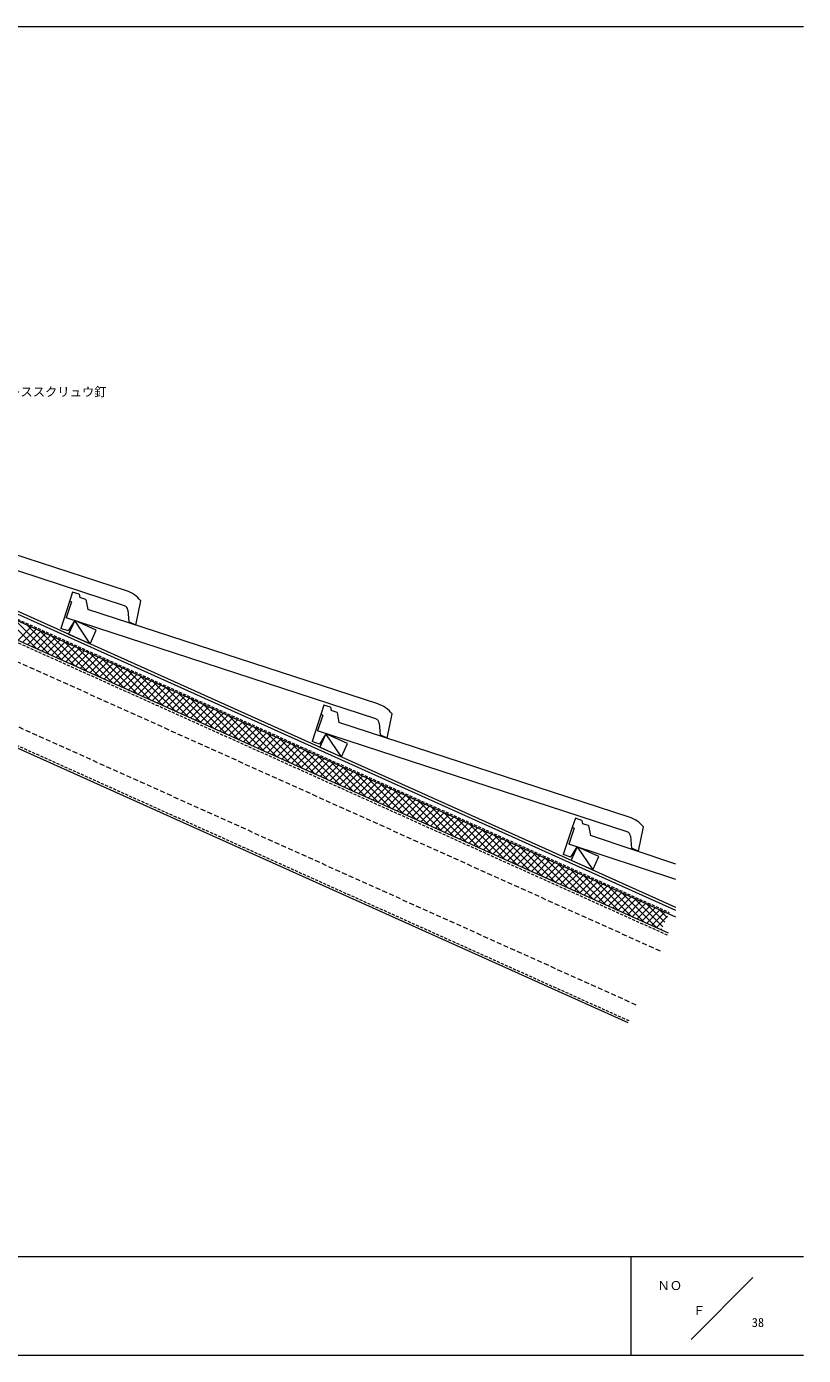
# Model space of a CAD drawing. Units: millimetres, scale not verified. Extents: x -198 to 202, y -140 to 130.
# Drawn here: x 44.6 to 202.4, y -140 to 130 of the extents above; entities that cross this region are included whole.
import ezdxf
from ezdxf.enums import TextEntityAlignment as Align

# ---------------------------------------------------------------- set-up
doc = ezdxf.new("R2010")
doc.units = ezdxf.units.MM
doc.header["$LTSCALE"] = 0.5
doc.linetypes.add('DASHED1', pattern=[1.8, 1.2, -0.6])
doc.linetypes.add('DASHED2', pattern=[3, 2, -1])
for name, color, linetype, lineweight in [('0-0', 5, 'Continuous', 18), ('1-0', 7, 'Continuous', 18), ('1-1', 7, 'Continuous', 18), ('1-2', 7, 'Continuous', 18), ('1-4', 7, 'Continuous', 18)]:
    doc.layers.add(name, color=color, linetype=linetype, lineweight=lineweight)
doc.styles.add('ＭＳ ゴシック', font='')
doc.styles.get('ＭＳ ゴシック').set_extended_font_data('MS Gothic')

msp = doc.modelspace()

# ---------------------------------------------------------------- linework, layer by layer
at = {"layer": '0-0'}
for p, q in [((-197.5676, 130.0135), (202.4324, 130.0135)), ((202.4324, -119.9865), (-197.5676, -119.9865)), ((167.4325, -139.9865), (167.4325, -119.9865)), ((192.1622, -124.1757), (179.5946, -136.7432)), ((202.4324, -139.9865), (-197.5676, -139.9865))]:
    msp.add_line(p, q, dxfattribs=at)
at = {"layer": '1-0', "linetype": 'DASHED1'}
msp.add_line((-5.6757, 31.3862), (175.1729, -49.9957), dxfattribs=at)
at = {"layer": '1-0'}
for p, q in [((176.4934, -50.9189), (-5.6757, 31.0572)), ((176.4934, -48.9451), (8.3243, 26.731)), ((176.4934, -49.603), (8.3243, 26.0731))]:
    msp.add_line(p, q, dxfattribs=at)
msp.add_lwpolyline([(155.1551, -38.7381), (156.4817, -36.65), (159.6279, -41.3556)], dxfattribs=at)
at = {"layer": '1-1'}
for p, q in [((57.4927, 4.6053), (54.3465, 9.3108)), ((108.5603, -18.3751), (105.4141, -13.6696))]:
    msp.add_line(p, q, dxfattribs=at)
for points in [[(57.4927, 4.6053), (58.7238, 7.3411), (54.3465, 9.3108), (53.1154, 6.575)], [(108.5603, -18.3751), (109.7914, -15.6394), (105.4141, -13.6696), (104.1831, -16.4054)], [(159.6279, -41.3556), (160.859, -38.6198), (156.4817, -36.65), (155.2506, -39.3858)]]:
    msp.add_lwpolyline(points, close=True, dxfattribs=at)
at = {"layer": '1-2', "color": 3}
for p, q in [((64.4574, 12.3373), (1.5677, 32.8494)), ((64.8645, 15.3601), (5.9204, 34.5852)), ((53.9294, 15.1268), (53.3093, 13.2254)), ((55.2604, 14.6927), (53.9294, 15.1268)), ((55.2604, 14.6927), (55.382, 14.0219)), ((56.5955, 13.6261), (55.382, 14.0219)), ((56.5955, 13.6261), (56.9881, 11.6048)), ((53.6895, 13.1014), (52.6353, 9.869)), ((53.6895, 13.1014), (53.3093, 13.2254)), ((115.9321, -7.6203), (56.9881, 11.6048)), ((65.1443, 11.4651), (65.3337, 9.0588)), ((66.8068, 8.4155), (67.7794, 13.3575)), ((115.525, -10.6431), (52.6353, 9.869)), ((66.8068, 8.4155), (65.3337, 9.0588)), ((104.997, -7.8536), (104.3768, -9.755)), ((106.328, -8.2877), (104.997, -7.8536)), ((104.7572, -9.8791), (103.7029, -13.1115)), ((104.7572, -9.8791), (104.3768, -9.755)), ((106.328, -8.2877), (106.4496, -8.9585)), ((107.6631, -9.3543), (106.4496, -8.9585)), ((107.6631, -9.3543), (108.0556, -11.3756)), ((117.8744, -14.5649), (118.847, -9.6229)), ((166.5926, -33.6235), (103.7029, -13.1115)), ((166.9997, -30.6008), (108.0556, -11.3756)), ((116.2118, -11.5153), (116.4013, -13.9216)), ((117.8744, -14.5649), (116.4013, -13.9216)), ((156.0981, -30.8317), (155.467, -32.7296)), ((157.4265, -31.2735), (156.0981, -30.8317)), ((157.4265, -31.2735), (157.5442, -31.9449)), ((158.7555, -32.3477), (157.5442, -31.9449)), ((158.7555, -32.3477), (159.1364, -34.3713)), ((155.8466, -32.8558), (154.7737, -36.0821)), ((155.8466, -32.8558), (155.467, -32.7296)), ((176.4934, -40.1429), (159.1364, -34.3713)), ((167.2795, -34.4958), (167.4689, -36.9021)), ((168.942, -37.5453), (169.9146, -32.6033)), ((176.4934, -43.3044), (154.7737, -36.0821)), ((168.942, -37.5453), (167.4689, -36.9021))]:
    msp.add_line(p, q, dxfattribs=at)
at = {"layer": '1-2'}
for p, q in [((53.9294, 15.1268), (53.3093, 13.2254)), ((53.3093, 13.2254), (51.5108, 7.7113)), ((39.4643, 10.7442), (46.6419, 3.5665)), ((42.0356, 9.5871), (49.2132, 2.4095)), ((44.6069, 8.43), (51.7846, 1.2524)), ((42.7931, 5.2985), (45.5157, 8.0211)), ((43.7684, 4.8596), (46.491, 7.5822)), ((44.7437, 4.4207), (47.4663, 7.1433)), ((45.7191, 3.9818), (48.4416, 6.7044)), ((46.6944, 3.5429), (49.4169, 6.2655)), ((47.1782, 7.2729), (54.3558, 0.0953)), ((47.6697, 3.1041), (50.3923, 5.8266)), ((49.7495, 6.1158), (56.9271, -1.0618)), ((48.645, 2.6652), (51.3676, 5.3877)), ((49.6203, 2.2263), (52.3429, 4.9488)), ((50.5956, 1.7874), (53.3182, 4.5099)), ((51.571, 1.3485), (54.2935, 4.071)), ((52.3208, 4.9588), (59.4984, -2.2189)), ((52.5463, 0.9096), (55.2688, 3.6321)), ((53.5216, 0.4707), (56.2442, 3.1933)), ((54.4969, 0.0318), (57.2195, 2.7544)), ((54.8921, 3.8017), (62.0697, -3.376)), ((55.4722, -0.4071), (58.1948, 2.3155)), ((56.4475, -0.846), (59.1701, 1.8766)), ((57.4229, -1.2849), (60.1454, 1.4377)), ((57.4634, 2.6446), (64.641, -4.5331)), ((58.3982, -1.7238), (61.1207, 0.9988)), ((59.3735, -2.1627), (62.0961, 0.5599)), ((60.0347, 1.4875), (67.2124, -5.6902)), ((60.3488, -2.6016), (63.0714, 0.121)), ((62.606, 0.3304), (69.7837, -6.8472)), ((61.3241, -3.0404), (64.0467, -0.3179)), ((62.2994, -3.4793), (65.022, -0.7568)), ((63.2748, -3.9182), (65.9973, -1.1957)), ((64.2501, -4.3571), (66.9726, -1.6346)), ((65.1773, -0.8267), (72.355, -8.0043)), ((65.2254, -4.796), (67.948, -2.0735)), ((66.2007, -5.2349), (68.9233, -2.5123)), ((67.7486, -1.9838), (74.9263, -9.1614)), ((67.176, -5.6738), (69.8986, -2.9512)), ((68.1514, -6.1127), (70.8739, -3.3901)), ((69.1267, -6.5516), (71.8492, -3.829)), ((70.102, -6.9905), (72.8245, -4.2679)), ((70.32, -3.1409), (77.4976, -10.3185)), ((71.0773, -7.4294), (73.7998, -4.7068)), ((72.0526, -7.8683), (74.7752, -5.1457)), ((72.8912, -4.2979), (80.0689, -11.4756)), ((73.0279, -8.3072), (75.7505, -5.5846)), ((74.0032, -8.7461), (76.7258, -6.0235)), ((74.9786, -9.1849), (77.7011, -6.4624)), ((75.4626, -5.455), (82.6402, -12.6327)), ((75.9539, -9.6238), (78.6764, -6.9013)), ((76.9292, -10.0627), (79.6518, -7.3402)), ((77.9045, -10.5016), (80.6271, -7.7791)), ((78.0339, -6.6121), (85.2115, -13.7898)), ((80.6052, -7.7692), (87.7828, -14.9469)), ((104.997, -7.8536), (104.3768, -9.755)), ((78.8799, -10.9405), (81.6024, -8.218)), ((79.8552, -11.3794), (82.5777, -8.6569)), ((80.8305, -11.8183), (83.5531, -9.0958)), ((81.8058, -12.2572), (84.5284, -9.5347)), ((82.7811, -12.6961), (85.5037, -9.9735)), ((83.1765, -8.9263), (90.3541, -16.1039)), ((83.7564, -13.135), (86.479, -10.4124)), ((85.7478, -10.0834), (92.9254, -17.261)), ((104.3768, -9.755), (102.5784, -15.2691)), ((84.7318, -13.5739), (87.4543, -10.8513)), ((85.7071, -14.0128), (88.4296, -11.2902)), ((86.6824, -14.4517), (89.405, -11.7291)), ((87.6578, -14.8906), (90.3803, -12.168)), ((88.3191, -11.2405), (95.4967, -18.4181)), ((88.6331, -15.3295), (91.3556, -12.6069)), ((89.6084, -15.7684), (92.331, -13.0458)), ((90.5837, -16.2073), (93.3063, -13.4847)), ((90.8904, -12.3976), (98.068, -19.5752)), ((91.559, -16.6461), (94.2816, -13.9236)), ((92.5344, -17.0851), (95.2569, -14.3625)), ((93.4617, -13.5546), (100.6393, -20.7323)), ((93.5097, -17.5239), (96.2322, -14.8014)), ((94.485, -17.9628), (97.2076, -15.2403)), ((95.4603, -18.4017), (98.1829, -15.6792)), ((96.033, -14.7117), (103.2107, -21.8894)), ((96.4357, -18.8406), (99.1582, -16.1181)), ((98.6043, -15.8688), (105.782, -23.0465)), ((97.411, -19.2795), (100.1336, -16.557)), ((98.3863, -19.7184), (101.1089, -16.9959)), ((99.3616, -20.1573), (102.0842, -17.4348)), ((100.3369, -20.5962), (103.0595, -17.8737)), ((101.1756, -17.0259), (108.3533, -24.2036)), ((101.3123, -21.0351), (104.0348, -18.3126)), ((102.2876, -21.474), (105.0101, -18.7515)), ((103.7469, -18.183), (110.9246, -25.3606)), ((103.2629, -21.9129), (105.9855, -19.1903)), ((104.2382, -22.3518), (106.9608, -19.6292)), ((105.2136, -22.7907), (107.9361, -20.0681)), ((106.1889, -23.2296), (108.9115, -20.507)), ((106.3182, -19.3401), (113.4959, -26.5177)), ((107.1642, -23.6685), (109.8868, -20.9459)), ((108.1395, -24.1074), (110.8621, -21.3848)), ((108.8895, -20.4972), (116.0672, -27.6748)), ((109.1149, -24.5463), (111.8374, -21.8237)), ((110.0902, -24.9852), (112.8128, -22.2626)), ((111.0655, -25.4241), (113.7881, -22.7015)), ((111.4608, -21.6543), (118.6385, -28.8319)), ((112.0409, -25.863), (114.7634, -23.1404)), ((113.0162, -26.3019), (115.7387, -23.5793)), ((113.9915, -26.7408), (116.714, -24.0182)), ((114.0321, -22.8113), (121.2098, -29.989)), ((116.6034, -23.9684), (123.7811, -31.1461)), ((114.9668, -27.1797), (117.6894, -24.4571)), ((115.9421, -27.6185), (118.6647, -24.896)), ((116.9174, -28.0574), (119.64, -25.3349)), ((117.8928, -28.4963), (120.6153, -25.7738)), ((118.8681, -28.9352), (121.5906, -26.2127)), ((119.1747, -25.1255), (126.3524, -32.3032)), ((119.8434, -29.3741), (122.566, -26.6516)), ((121.746, -26.2826), (128.9237, -33.4603)), ((120.8187, -29.813), (123.5413, -27.0905)), ((121.794, -30.2519), (124.5166, -27.5294)), ((122.7694, -30.6908), (125.492, -27.9683)), ((123.7447, -31.1297), (126.4672, -28.4071)), ((124.3174, -27.4397), (131.495, -34.6173)), ((124.72, -31.5686), (127.4426, -28.846)), ((125.6953, -32.0075), (128.4179, -29.2849)), ((126.8887, -28.5968), (134.0663, -35.7744)), ((126.6707, -32.4464), (129.3932, -29.7238)), ((127.646, -32.8853), (130.3685, -30.1627)), ((128.6213, -33.3242), (131.3439, -30.6016)), ((129.46, -29.7539), (136.6376, -36.9315)), ((129.5966, -33.7631), (132.3192, -31.0405)), ((130.572, -34.202), (133.2945, -31.4794)), ((131.5473, -34.6409), (134.2698, -31.9183)), ((132.0313, -30.9109), (139.2089, -38.0886)), ((132.5226, -35.0798), (135.2452, -32.3572)), ((134.6026, -32.068), (141.7802, -39.2457)), ((156.0981, -30.8317), (155.467, -32.7296)), ((133.4979, -35.5187), (136.2205, -32.7961)), ((134.4733, -35.9576), (137.1958, -33.235)), ((135.4486, -36.3964), (138.1711, -33.6739)), ((136.4239, -36.8354), (139.1465, -34.1128)), ((137.1739, -33.2251), (144.3515, -40.4028)), ((137.3992, -37.2742), (140.1218, -34.5517)), ((138.3746, -37.7131), (141.0971, -34.9906)), ((139.7452, -34.3822), (146.9228, -41.5599)), ((155.467, -32.7296), (153.6369, -38.2332)), ((139.3499, -38.152), (142.0724, -35.4295)), ((140.3252, -38.5909), (143.0478, -35.8684)), ((141.3005, -39.0298), (144.0231, -36.3073)), ((142.2759, -39.4687), (144.9984, -36.7462)), ((142.3165, -35.5393), (149.4941, -42.717)), ((143.2512, -39.9076), (145.9737, -37.1851)), ((144.2265, -40.3465), (146.9491, -37.6239)), ((144.8878, -36.6964), (152.0654, -43.874)), ((145.2018, -40.7854), (147.9244, -38.0628)), ((146.1772, -41.2243), (148.8997, -38.5017)), ((147.1525, -41.6632), (149.875, -38.9406)), ((147.4591, -37.8535), (154.6368, -45.0311)), ((148.1278, -42.1021), (150.8503, -39.3795)), ((149.1031, -42.541), (151.8257, -39.8184)), ((150.0304, -39.0106), (157.2081, -46.1882)), ((150.0784, -42.9799), (152.801, -40.2573)), ((152.6017, -40.1677), (159.7794, -47.3453)), ((155.1551, -38.7381), (153.6369, -38.2332)), ((151.0537, -43.4188), (153.7763, -40.6962)), ((152.0291, -43.8577), (154.7516, -41.1351)), ((153.0044, -44.2966), (155.7269, -41.574)), ((153.9797, -44.7355), (156.7023, -42.0129)), ((154.955, -45.1744), (157.6776, -42.4518)), ((155.173, -41.3247), (162.3507, -48.5024)), ((155.9303, -45.6132), (158.6529, -42.8907)), ((157.7443, -42.4818), (164.922, -49.6595)), ((156.9057, -46.0522), (159.6282, -43.3296)), ((157.881, -46.491), (160.6036, -43.7685)), ((158.8563, -46.9299), (161.5789, -44.2074)), ((159.8317, -47.3688), (162.5542, -44.6463)), ((160.3157, -43.6389), (167.4933, -50.8166)), ((160.807, -47.8077), (163.5295, -45.0852)), ((161.7823, -48.2466), (164.5048, -45.5241)), ((162.887, -44.796), (170.0646, -51.9737)), ((162.7576, -48.6855), (165.4802, -45.963)), ((163.7329, -49.1244), (166.4555, -46.4019)), ((164.7082, -49.5633), (167.4308, -46.8407)), ((165.4583, -45.9531), (172.6359, -53.1308)), ((165.6836, -50.0022), (168.4061, -47.2796)), ((166.6589, -50.4411), (169.3815, -47.7185)), ((167.6342, -50.88), (170.3568, -48.1574)), ((168.0296, -47.1102), (173.8515, -52.9321)), ((168.6096, -51.3189), (171.3321, -48.5963)), ((170.6008, -48.2673), (174.2904, -51.9568)), ((169.5849, -51.7578), (172.3074, -49.0352)), ((170.5602, -52.1967), (173.2828, -49.4741)), ((171.5355, -52.6356), (174.2581, -49.913)), ((172.5108, -53.0745), (174.832, -50.7533)), ((173.1722, -49.4244), (174.7293, -50.9815)), ((173.4861, -53.5134), (173.6749, -53.3246))]:
    msp.add_line(p, q, dxfattribs=at)
for points in [[(54.3465, 9.3108), (53.0319, 7.2152), (51.5108, 7.7113)], [(105.4141, -13.6696), (104.0995, -15.7653), (102.5784, -15.2691)]]:
    msp.add_lwpolyline(points, dxfattribs=at)
at = {"layer": '1-2', "color": 3}
for centre, radius, start, end in [((63.069, 9.6239), 6.0106, 38.40166, 72.6198), ((64.1473, 11.3866), 1, 4.5006, 71.93536), ((114.1367, -13.3565), 6.0106, 38.40166, 72.6198), ((115.215, -11.5938), 1, 4.5006, 71.93536), ((165.2042, -36.337), 6.0106, 38.40166, 72.6198), ((166.2825, -34.5742), 1, 4.5006, 71.93536)]:
    msp.add_arc(centre, radius, start, end, dxfattribs=at)
at = {"layer": '1-4'}
for p, q in [((175.0161, -54.2018), (-5.6757, 27.1095)), ((166.8088, -72.4403), (-5.6757, 5.1778))]:
    msp.add_line(p, q, dxfattribs=at)
at = {"layer": '1-4', "linetype": 'DASHED1'}
for p, q in [((174.8273, -54.6213), (-5.8645, 26.69)), ((166.9976, -72.0208), (-5.6757, 5.6822))]:
    msp.add_line(p, q, dxfattribs=at)
at = {"layer": '1-4', "linetype": 'DASHED2'}
for p, q in [((173.3747, -57.8495), (-5.6757, 22.7231)), ((168.4503, -68.7926), (-5.6757, 9.5641))]:
    msp.add_line(p, q, dxfattribs=at)

# ---------------------------------------------------------------- texts
at = {"layer": '0-0', "color": 7, "style": 'ＭＳ ゴシック'}
for s, p in [('ＮＯ', (172.7778, -127.2561)), ('Ｆ', (179.9906, -132.3213))]:
    msp.add_text(s, height=1.833, dxfattribs=at).set_placement(p, align=Align.BOTTOM_LEFT)
at = {"layer": '1-0', "style": 'ＭＳ ゴシック'}
msp.add_text('改良ステンレススクリュウ釘', height=1.833, dxfattribs=at).set_placement((28.3252, 54.3264), align=Align.BOTTOM_LEFT)
at = {"layer": '1-4', "style": 'ＭＳ ゴシック'}
msp.add_text('38', height=1.833, dxfattribs=at).set_placement((191.9418, -134.7598), align=Align.BOTTOM_LEFT)

doc.saveas('drawing.dxf')
